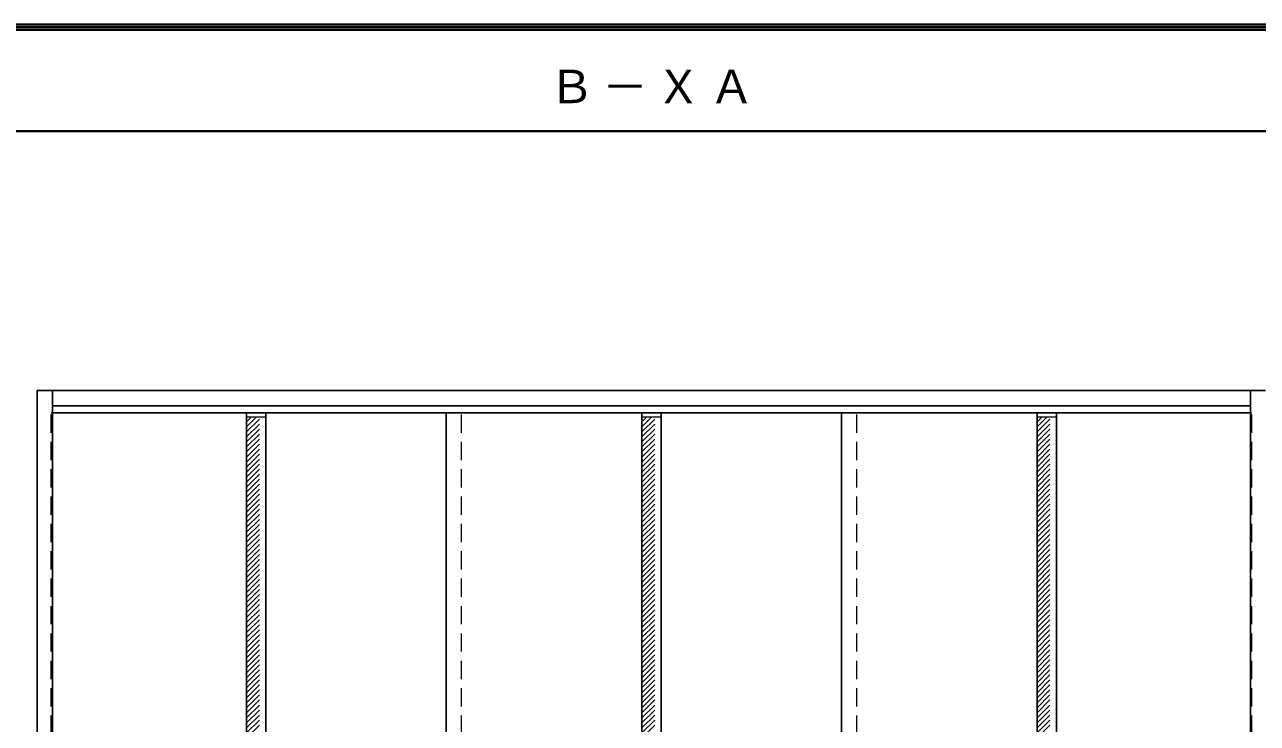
# Model space of a CAD drawing. Units: millimetres, scale not verified. Extents: x -6000 to 5700, y -4307 to 4260.
# Drawn here: x -3932 to -1499, y 2797 to 4175 of the extents above; entities that cross this region are included whole.
import ezdxf

# ---------------------------------------------------------------- set-up
doc = ezdxf.new("R2010")
doc.units = ezdxf.units.MM
doc.header["$LTSCALE"] = 30
doc.linetypes.add('DASHED1', pattern=[1.8, 1.2, -0.6])
for name, color, linetype, lineweight in [('0-2_扉', 4, 'DASHED1', 9), ('0-4_枠', 3, 'Continuous', 25), ('F-1_枠', 6, 'Continuous', 40)]:
    doc.layers.add(name, color=color, linetype=linetype, lineweight=lineweight)
doc.layers.add('0-A_文字', color=7, linetype='Continuous')
doc.styles.add('ＭＳ ゴシック', font='')
doc.styles.get('ＭＳ ゴシック').set_extended_font_data('MS Gothic')

msp = doc.modelspace()

# ---------------------------------------------------------------- linework, layer by layer
at = {"layer": '0-2_扉'}
for p, q in [((-3880, 1426), (-3880, 3409)), ((-3877, 3409), (-3880, 3409)), ((-3070, 1426), (-3070, 3409)), ((-2290, 1426), (-2290, 3409)), ((-1513, 3409), (-1510, 3409)), ((-1510, 1426), (-1510, 3409)), ((-3494, 3391.3), (-3484.3, 3401)), ((-3494, 3371.5), (-3464.5, 3401)), ((-3494, 3381.4), (-3474.4, 3401)), ((-3494, 3361.6), (-3456, 3399.6)), ((-3494, 3351.7), (-3456, 3389.7)), ((-2714, 3391.3), (-2704.3, 3401)), ((-2714, 3371.5), (-2684.5, 3401)), ((-2714, 3381.4), (-2694.4, 3401)), ((-2714, 3361.6), (-2676, 3399.6)), ((-2714, 3351.7), (-2676, 3389.7)), ((-1934, 3391.3), (-1924.3, 3401)), ((-1934, 3371.5), (-1904.5, 3401)), ((-1934, 3381.4), (-1914.4, 3401)), ((-1934, 3361.6), (-1896, 3399.6)), ((-1934, 3351.7), (-1896, 3389.7)), ((-3494, 3341.8), (-3456, 3379.8)), ((-3494, 3331.9), (-3456, 3369.9)), ((-3494, 3322), (-3456, 3360)), ((-2714, 3341.8), (-2676, 3379.8)), ((-2714, 3331.9), (-2676, 3369.9)), ((-2714, 3322), (-2676, 3360)), ((-1934, 3341.8), (-1896, 3379.8)), ((-1934, 3331.9), (-1896, 3369.9)), ((-1934, 3322), (-1896, 3360)), ((-3494, 3312.1), (-3456, 3350.1)), ((-3494, 3302.2), (-3456, 3340.2)), ((-2714, 3312.1), (-2676, 3350.1)), ((-2714, 3302.2), (-2676, 3340.2)), ((-1934, 3312.1), (-1896, 3350.1)), ((-1934, 3302.2), (-1896, 3340.2)), ((-3494, 3292.3), (-3456, 3330.3)), ((-3494, 3282.41), (-3456, 3320.41)), ((-3494, 3272.51), (-3456, 3310.51)), ((-2714, 3292.3), (-2676, 3330.3)), ((-2714, 3282.41), (-2676, 3320.41)), ((-2714, 3272.51), (-2676, 3310.51)), ((-1934, 3292.3), (-1896, 3330.3)), ((-1934, 3282.41), (-1896, 3320.41)), ((-1934, 3272.51), (-1896, 3310.51)), ((-3494, 3262.61), (-3456, 3300.61)), ((-3494, 3252.71), (-3456, 3290.71)), ((-2714, 3262.61), (-2676, 3300.61)), ((-2714, 3252.71), (-2676, 3290.71)), ((-1934, 3262.61), (-1896, 3300.61)), ((-1934, 3252.71), (-1896, 3290.71)), ((-3494, 3242.81), (-3456, 3280.81)), ((-3494, 3232.91), (-3456, 3270.91)), ((-3494, 3223.01), (-3456, 3261.01)), ((-2714, 3242.81), (-2676, 3280.81)), ((-2714, 3232.91), (-2676, 3270.91)), ((-2714, 3223.01), (-2676, 3261.01)), ((-1934, 3242.81), (-1896, 3280.81)), ((-1934, 3232.91), (-1896, 3270.91)), ((-1934, 3223.01), (-1896, 3261.01)), ((-3494, 3213.11), (-3456, 3251.11)), ((-3494, 3203.21), (-3456, 3241.21)), ((-2714, 3213.11), (-2676, 3251.11)), ((-2714, 3203.21), (-2676, 3241.21)), ((-1934, 3213.11), (-1896, 3251.11)), ((-1934, 3203.21), (-1896, 3241.21)), ((-3494, 3193.31), (-3456, 3231.31)), ((-3494, 3183.41), (-3456, 3221.41)), ((-3494, 3173.51), (-3456, 3211.51)), ((-2714, 3193.31), (-2676, 3231.31)), ((-2714, 3183.41), (-2676, 3221.41)), ((-2714, 3173.51), (-2676, 3211.51)), ((-1934, 3193.31), (-1896, 3231.31)), ((-1934, 3183.41), (-1896, 3221.41)), ((-1934, 3173.51), (-1896, 3211.51)), ((-3494, 3163.61), (-3456, 3201.61)), ((-3494, 3153.71), (-3456, 3191.71)), ((-2714, 3163.61), (-2676, 3201.61)), ((-2714, 3153.71), (-2676, 3191.71)), ((-1934, 3163.61), (-1896, 3201.61)), ((-1934, 3153.71), (-1896, 3191.71)), ((-3494, 3143.81), (-3456, 3181.81)), ((-3494, 3133.91), (-3456, 3171.91)), ((-2714, 3143.81), (-2676, 3181.81)), ((-2714, 3133.91), (-2676, 3171.91)), ((-1934, 3143.81), (-1896, 3181.81)), ((-1934, 3133.91), (-1896, 3171.91)), ((-3494, 3124.01), (-3456, 3162.01)), ((-3494, 3114.11), (-3456, 3152.11)), ((-3494, 3104.21), (-3456, 3142.21)), ((-2714, 3124.01), (-2676, 3162.01)), ((-2714, 3114.11), (-2676, 3152.11)), ((-2714, 3104.21), (-2676, 3142.21)), ((-1934, 3124.01), (-1896, 3162.01)), ((-1934, 3114.11), (-1896, 3152.11)), ((-1934, 3104.21), (-1896, 3142.21)), ((-3494, 3094.31), (-3456, 3132.31)), ((-3494, 3084.42), (-3456, 3122.42)), ((-2714, 3094.31), (-2676, 3132.31)), ((-2714, 3084.42), (-2676, 3122.42)), ((-1934, 3094.31), (-1896, 3132.31)), ((-1934, 3084.42), (-1896, 3122.42)), ((-3494, 3074.52), (-3456, 3112.52)), ((-3494, 3064.62), (-3456, 3102.62)), ((-3494, 3054.72), (-3456, 3092.72)), ((-2714, 3074.52), (-2676, 3112.52)), ((-2714, 3064.62), (-2676, 3102.62)), ((-2714, 3054.72), (-2676, 3092.72)), ((-1934, 3074.52), (-1896, 3112.52)), ((-1934, 3064.62), (-1896, 3102.62)), ((-1934, 3054.72), (-1896, 3092.72)), ((-3494, 3044.82), (-3456, 3082.82)), ((-3494, 3034.92), (-3456, 3072.92)), ((-2714, 3044.82), (-2676, 3082.82)), ((-2714, 3034.92), (-2676, 3072.92)), ((-1934, 3044.82), (-1896, 3082.82)), ((-1934, 3034.92), (-1896, 3072.92)), ((-3494, 3025.02), (-3456, 3063.02)), ((-3494, 3015.12), (-3456, 3053.12)), ((-3494, 3005.22), (-3456, 3043.22)), ((-2714, 3025.02), (-2676, 3063.02)), ((-2714, 3015.12), (-2676, 3053.12)), ((-2714, 3005.22), (-2676, 3043.22)), ((-1934, 3025.02), (-1896, 3063.02)), ((-1934, 3015.12), (-1896, 3053.12)), ((-1934, 3005.22), (-1896, 3043.22)), ((-3494, 2995.32), (-3456, 3033.32)), ((-3494, 2985.42), (-3456, 3023.42)), ((-2714, 2995.32), (-2676, 3033.32)), ((-2714, 2985.42), (-2676, 3023.42)), ((-1934, 2995.32), (-1896, 3033.32)), ((-1934, 2985.42), (-1896, 3023.42)), ((-3494, 2975.52), (-3456, 3013.52)), ((-3494, 2965.62), (-3456, 3003.62)), ((-3494, 2955.72), (-3456, 2993.72)), ((-2714, 2975.52), (-2676, 3013.52)), ((-2714, 2965.62), (-2676, 3003.62)), ((-2714, 2955.72), (-2676, 2993.72)), ((-1934, 2975.52), (-1896, 3013.52)), ((-1934, 2965.62), (-1896, 3003.62)), ((-1934, 2955.72), (-1896, 2993.72)), ((-3494, 2945.82), (-3456, 2983.82)), ((-3494, 2935.92), (-3456, 2973.92)), ((-2714, 2945.82), (-2676, 2983.82)), ((-2714, 2935.92), (-2676, 2973.92)), ((-1934, 2945.82), (-1896, 2983.82)), ((-1934, 2935.92), (-1896, 2973.92)), ((-3494, 2926.02), (-3456, 2964.02)), ((-3494, 2916.12), (-3456, 2954.12)), ((-3494, 2906.22), (-3456, 2944.22)), ((-2714, 2926.02), (-2676, 2964.02)), ((-2714, 2916.12), (-2676, 2954.12)), ((-2714, 2906.22), (-2676, 2944.22)), ((-1934, 2926.02), (-1896, 2964.02)), ((-1934, 2916.12), (-1896, 2954.12)), ((-1934, 2906.22), (-1896, 2944.22)), ((-3494, 2896.32), (-3456, 2934.32)), ((-3494, 2886.43), (-3456, 2924.43)), ((-2714, 2896.32), (-2676, 2934.32)), ((-2714, 2886.43), (-2676, 2924.43)), ((-1934, 2896.32), (-1896, 2934.32)), ((-1934, 2886.43), (-1896, 2924.43)), ((-3494, 2876.53), (-3456, 2914.53)), ((-3494, 2866.63), (-3456, 2904.63)), ((-2714, 2876.53), (-2676, 2914.53)), ((-2714, 2866.63), (-2676, 2904.63)), ((-1934, 2876.53), (-1896, 2914.53)), ((-1934, 2866.63), (-1896, 2904.63)), ((-3494, 2856.73), (-3456, 2894.73)), ((-3494, 2846.83), (-3456, 2884.83)), ((-3494, 2836.93), (-3456, 2874.93)), ((-2714, 2856.73), (-2676, 2894.73)), ((-2714, 2846.83), (-2676, 2884.83)), ((-2714, 2836.93), (-2676, 2874.93)), ((-1934, 2856.73), (-1896, 2894.73)), ((-1934, 2846.83), (-1896, 2884.83)), ((-1934, 2836.93), (-1896, 2874.93)), ((-3494, 2827.03), (-3456, 2865.03)), ((-3494, 2817.13), (-3456, 2855.13)), ((-2714, 2827.03), (-2676, 2865.03)), ((-2714, 2817.13), (-2676, 2855.13)), ((-1934, 2827.03), (-1896, 2865.03)), ((-1934, 2817.13), (-1896, 2855.13)), ((-3494, 2807.23), (-3456, 2845.23)), ((-3494, 2797.33), (-3456, 2835.33)), ((-3494, 2787.43), (-3456, 2825.43)), ((-2714, 2807.23), (-2676, 2845.23)), ((-2714, 2797.33), (-2676, 2835.33)), ((-2714, 2787.43), (-2676, 2825.43)), ((-1934, 2807.23), (-1896, 2845.23)), ((-1934, 2797.33), (-1896, 2835.33)), ((-1934, 2787.43), (-1896, 2825.43)), ((-3494, 2777.53), (-3456, 2815.53)), ((-3494, 2767.63), (-3456, 2805.63)), ((-2714, 2777.53), (-2676, 2815.53)), ((-2714, 2767.63), (-2676, 2805.63)), ((-1934, 2777.53), (-1896, 2815.53)), ((-1934, 2767.63), (-1896, 2805.63))]:
    msp.add_line(p, q, dxfattribs=at)
at = {"layer": '0-2_扉', "color": 3, "linetype": 'Continuous', "lineweight": 25}
for p, q in [((-3070, 3409), (-3877, 3409)), ((-3494, 3409), (-3494, 1426)), ((-3456, 3409), (-3456, 1426)), ((-3100, 1426), (-3100, 3409)), ((-2290, 3409), (-3100, 3409)), ((-2714, 3409), (-2714, 1426)), ((-2676, 3409), (-2676, 1426)), ((-2320, 3409), (-1513, 3409)), ((-2320, 1426), (-2320, 3409)), ((-1934, 3409), (-1934, 1426)), ((-1896, 3409), (-1896, 1426))]:
    msp.add_line(p, q, dxfattribs=at)
at = {"layer": '0-2_扉', "color": 7, "linetype": 'Continuous', "lineweight": 18}
for p, q in [((-3494, 3401), (-3456, 3401)), ((-2714, 3401), (-2676, 3401)), ((-1934, 3401), (-1896, 3401))]:
    msp.add_line(p, q, dxfattribs=at)
at = {"layer": '0-4_枠'}
for p, q in [((-3907, 3453), (-1483, 3453)), ((-3877, 1418), (-3877, 3453)), ((-1513, 1418), (-1513, 3453)), ((-3877, 3423), (-1513, 3423))]:
    msp.add_line(p, q, dxfattribs=at)
msp.add_lwpolyline([(-3877, 1418), (-3907, 1418), (-3907, 3453)], dxfattribs=at)
at = {"layer": 'F-1_枠'}
for p, q in [((-6000, 4175), (5700, 4175)), ((-6000, 4170), (5700, 4170)), ((-6000, 4165), (5700, 4165)), ((-6000, 3965), (5700, 3965))]:
    msp.add_line(p, q, dxfattribs=at)

# ---------------------------------------------------------------- texts
at = {"layer": '0-A_文字', "insert": (-2897.5, 4020), "char_height": 65.98, "attachment_point": 7, "style": 'ＭＳ ゴシック'}
msp.add_mtext('\\T1.17;Ｂ－ＸＡ', dxfattribs=at)

doc.saveas('drawing.dxf')
